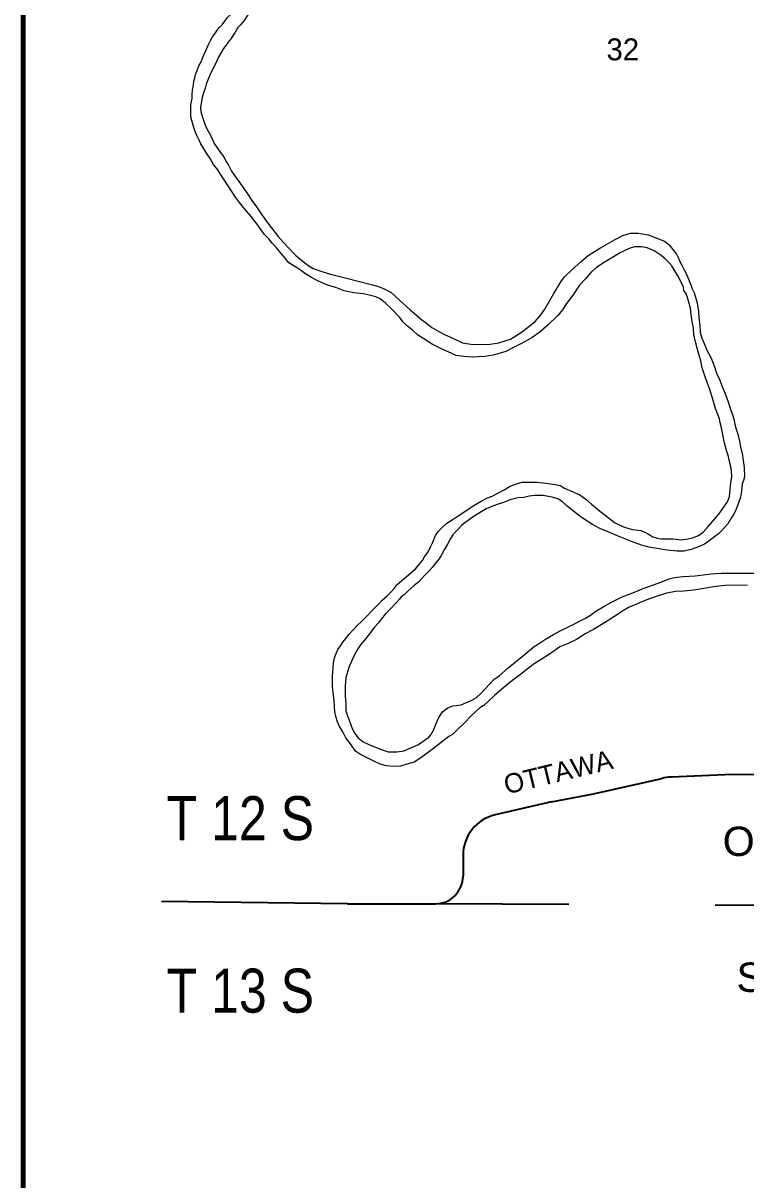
# Model space of a CAD drawing. Extents: x 216.56 to 220.49, y 46.02 to 49.94.
# Drawn here: x 216.563 to 217.057, y 47.048 to 47.84 of the extents above; entities that cross this region are included whole.
import ezdxf
from ezdxf.enums import TextEntityAlignment as Align

# ---------------------------------------------------------------- set-up
doc = ezdxf.new("R2010")
doc.units = 0
doc.header["$LTSCALE"] = 0.0075
doc.linetypes.add('DOT_DASHED', pattern=[7.7, 5, -1.2, 0.3, -1.2])
for name, color, linetype, lineweight in [('14', 7, 'Continuous', 35), ('2', 7, 'DOT_DASHED', 35), ('25', 7, 'Continuous', 25), ('48', 7, 'Continuous', 106)]:
    doc.layers.add(name, color=color, linetype=linetype, lineweight=lineweight)
for name, color, linetype in [('41', 7, 'Continuous'), ('45', 7, 'Continuous'), ('46', 7, 'Continuous'), ('49', 7, 'Continuous')]:
    doc.layers.add(name, color=color, linetype=linetype)

msp = doc.modelspace()

# ---------------------------------------------------------------- linework, layer by layer
at = {"layer": '14'}
for p, q in [((217.048106, 47.325758), (217.00625, 47.324053)), ((216.924432, 47.307197), (216.885795, 47.298295)), ((216.863826, 47.270644), (216.863826, 47.25625)), ((216.784848, 47.237311), (216.657576, 47.238826)), ((216.784848, 47.237311), (216.844886, 47.237311))]:
    msp.add_line(p, q, dxfattribs=at)
for points in [[(216.924432, 47.307197), (216.95303, 47.3125), (216.999811, 47.323106)], [(217.249811, 47.324242), (217.175189, 47.324811), (217.048106, 47.325758)]]:
    msp.add_lwpolyline(points, dxfattribs=at)
for centre, radius, start, end in [((217.007962, 47.286185), 0.037879, 92.72759, 102.56635), ((216.892235, 47.27055), 0.028409, 103.11261, 180), ((216.844886, 47.25625), 0.018939, 270, 0)]:
    msp.add_arc(centre, radius, start, end, dxfattribs=at)
at = {"layer": '2'}
msp.add_line((217.336174, 47.234848), (216.844886, 47.237311), dxfattribs=at)
at = {"layer": '25'}
for points in [[(216.685985, 47.817045), (216.688258, 47.82197), (216.689773, 47.825189), (216.691098, 47.827841), (216.692424, 47.830492), (216.693939, 47.832386), (216.695455, 47.83447), (216.69697, 47.836742), (216.699053, 47.838636), (216.700947, 47.841098), (216.702462, 47.843371), (216.704735, 47.845644), (216.707008, 47.847917), (216.709659, 47.850947)], [(216.719129, 47.849432), (216.717424, 47.84678), (216.716098, 47.844697), (216.714583, 47.842235), (216.712879, 47.840152), (216.711364, 47.838447), (216.709848, 47.836742), (216.708902, 47.835227), (216.707955, 47.833523), (216.706629, 47.831629), (216.705114, 47.829356), (216.702841, 47.826515), (216.701515, 47.824621), (216.7, 47.822348), (216.69678, 47.817045)], [(216.677652, 47.784091), (216.678409, 47.788258), (216.678598, 47.790909), (216.678788, 47.793939), (216.679356, 47.797348), (216.679735, 47.800189), (216.680303, 47.802462), (216.680871, 47.804735), (216.682008, 47.807386), (216.683144, 47.810606), (216.684659, 47.813447), (216.685985, 47.817045)], [(216.69678, 47.817045), (216.695265, 47.813636), (216.693561, 47.810227), (216.692235, 47.807576), (216.690909, 47.804735), (216.689394, 47.801515), (216.688068, 47.798106), (216.6875, 47.795265), (216.686364, 47.792045), (216.685417, 47.789015), (216.68428, 47.782386)], [(216.688826, 47.750189), (216.68447, 47.757197), (216.683333, 47.759659), (216.682008, 47.7625), (216.680492, 47.76572), (216.679356, 47.769129), (216.67822, 47.773106), (216.677652, 47.775758), (216.677652, 47.784091)], [(216.68428, 47.782386), (216.68447, 47.779356), (216.685606, 47.775379), (216.686932, 47.771402), (216.688258, 47.767992), (216.690152, 47.764773), (216.691856, 47.761364), (216.693561, 47.757576), (216.697727, 47.751515)], [(216.708144, 47.720644), (216.705114, 47.725379), (216.701326, 47.73125), (216.698485, 47.735417), (216.696023, 47.739394), (216.693182, 47.743182), (216.69072, 47.747159), (216.688826, 47.750189)], [(216.697727, 47.751515), (216.700189, 47.748295), (216.701515, 47.745455), (216.70322, 47.742992), (216.705492, 47.738636), (216.708712, 47.733902), (216.713447, 47.727462), (216.716856, 47.722348)], [(216.727841, 47.695455), (216.725758, 47.698485), (216.722159, 47.703409), (216.718939, 47.707576), (216.714583, 47.7125), (216.710985, 47.717045), (216.708144, 47.720644)], [(216.716856, 47.722348), (216.719318, 47.718371), (216.722538, 47.714205), (216.726136, 47.708712), (216.730871, 47.702083), (216.735038, 47.69678)], [(216.748674, 47.673295), (216.744697, 47.675947), (216.742045, 47.678977), (216.739394, 47.682197), (216.736364, 47.685795), (216.733333, 47.689394), (216.730871, 47.692235), (216.727841, 47.695455)], [(216.735038, 47.69678), (216.737311, 47.69375), (216.74072, 47.689962), (216.744508, 47.685985), (216.749242, 47.681061), (216.75322, 47.677652), (216.757576, 47.674242)], [(216.953788, 47.683523), (216.957955, 47.686174), (216.962689, 47.688826), (216.967424, 47.691477), (216.973106, 47.694508), (216.978409, 47.696023), (216.983712, 47.696023), (216.99053, 47.695076), (216.996402, 47.692803), (217.001705, 47.69072), (217.004735, 47.688258), (217.007386, 47.685038), (217.009848, 47.681818)], [(216.999432, 47.680871), (216.994508, 47.684091), (216.989773, 47.685985), (216.985985, 47.686742), (216.981061, 47.686742), (216.97803, 47.685795), (216.974432, 47.68428), (216.971212, 47.682765)], [(216.931061, 47.663447), (216.933523, 47.666477), (216.938068, 47.670833), (216.944886, 47.676894), (216.949432, 47.680871), (216.953788, 47.683523)], [(216.971212, 47.682765), (216.960985, 47.676515), (216.955114, 47.672727), (216.951136, 47.669129), (216.947538, 47.664962), (216.943561, 47.660606)], [(217.014962, 47.656818), (217.014583, 47.65928), (217.012689, 47.663447), (217.010795, 47.666856), (217.008712, 47.670455), (217.006629, 47.673674), (217.004924, 47.675947), (217.002083, 47.678598), (216.999432, 47.680871)], [(217.009848, 47.681818), (217.010985, 47.679545), (217.012121, 47.676705), (217.013636, 47.673864), (217.015152, 47.671023), (217.016477, 47.668561), (217.017992, 47.664583), (217.019697, 47.660795)], [(216.795644, 47.654545), (216.789015, 47.655303), (216.782386, 47.656629), (216.776705, 47.658902), (216.771023, 47.660606), (216.764394, 47.663447), (216.760038, 47.665909), (216.755303, 47.66875), (216.751705, 47.671402), (216.748674, 47.673295)], [(216.757576, 47.674242), (216.761364, 47.67197), (216.766477, 47.670076), (216.773106, 47.668182), (216.783144, 47.66553), (216.801894, 47.660795)], [(216.917045, 47.640341), (216.919697, 47.644129), (216.922538, 47.648864), (216.925947, 47.654924), (216.931061, 47.663447)], [(216.820644, 47.638447), (216.814583, 47.644697), (216.810795, 47.648295), (216.807197, 47.651136), (216.804167, 47.652652), (216.799621, 47.653788), (216.795644, 47.654545)], [(216.801894, 47.660795), (216.805871, 47.659659), (216.810417, 47.657765), (216.814583, 47.655492), (216.820455, 47.650379), (216.827652, 47.64375), (216.835417, 47.637121)], [(216.943561, 47.660606), (216.938826, 47.653788), (216.934659, 47.648106), (216.931818, 47.64375), (216.928598, 47.639773)], [(217.019886, 47.640341), (217.019318, 47.644886), (217.018371, 47.648864), (217.017424, 47.652083), (217.016477, 47.654545), (217.014962, 47.656818)], [(217.019697, 47.660795), (217.020455, 47.657955), (217.02197, 47.655303), (217.022917, 47.652273), (217.024053, 47.648485), (217.025, 47.642614)], [(216.85625, 47.613826), (216.849621, 47.616667), (216.842803, 47.620265), (216.836932, 47.623864), (216.832765, 47.626515), (216.829167, 47.629735), (216.825758, 47.632576), (216.822727, 47.635417), (216.820644, 47.638447)], [(216.928598, 47.639773), (216.92197, 47.633333), (216.916477, 47.628598), (216.910795, 47.624621), (216.903409, 47.620455), (216.897917, 47.617614), (216.892992, 47.615152), (216.888447, 47.613826), (216.88447, 47.612689), (216.881439, 47.612121)], [(216.896212, 47.623674), (216.9, 47.625947), (216.904545, 47.628788), (216.908712, 47.632197), (216.913068, 47.635795), (216.917045, 47.640341)], [(217.026515, 47.608712), (217.025189, 47.613447), (217.024053, 47.617424), (217.022917, 47.62178), (217.02178, 47.626894), (217.021402, 47.631061), (217.020455, 47.635795), (217.019886, 47.640341)], [(217.025, 47.642614), (217.025189, 47.638258), (217.025758, 47.633144), (217.026136, 47.62822), (217.027273, 47.624242), (217.028788, 47.620644), (217.030492, 47.616098), (217.033523, 47.610606)], [(216.835417, 47.637121), (216.838826, 47.634659), (216.842424, 47.631629), (216.847348, 47.628788), (216.851515, 47.626515), (216.857386, 47.624053), (216.863447, 47.621212)], [(216.863447, 47.621212), (216.866098, 47.620644), (216.870833, 47.620076), (216.882386, 47.620265), (216.888258, 47.621212), (216.896212, 47.623674)], [(216.881439, 47.612121), (216.878788, 47.611742), (216.870076, 47.611364), (216.864394, 47.611742), (216.859091, 47.6125), (216.85625, 47.613826)], [(217.035606, 47.579356), (217.033712, 47.585606), (217.032386, 47.589962), (217.031061, 47.593561), (217.029924, 47.596591), (217.028598, 47.600568), (217.027462, 47.603977), (217.026515, 47.608712)], [(217.033523, 47.610606), (217.034848, 47.607197), (217.035985, 47.603977), (217.037311, 47.600379), (217.039394, 47.595455), (217.040909, 47.591667), (217.042992, 47.586932), (217.045265, 47.580682)], [(217.044129, 47.547538), (217.042614, 47.552462), (217.041667, 47.557008), (217.040909, 47.561932), (217.039773, 47.566477), (217.039205, 47.569129), (217.038068, 47.572159), (217.036553, 47.576136), (217.035606, 47.579356)], [(217.045265, 47.580682), (217.046402, 47.577083), (217.047727, 47.573106), (217.049053, 47.569129), (217.049811, 47.56553), (217.050758, 47.562121), (217.051894, 47.558523), (217.05303, 47.553788), (217.053598, 47.549811)], [(217.046023, 47.515909), (217.04697, 47.525568), (217.047727, 47.529545), (217.047538, 47.533523), (217.04678, 47.5375), (217.045833, 47.540909), (217.045455, 47.543371), (217.044129, 47.547538)], [(217.053598, 47.549811), (217.054735, 47.545644), (217.055492, 47.54053), (217.056061, 47.535795), (217.05625, 47.529545), (217.055682, 47.526894), (217.054735, 47.524621), (217.054356, 47.519697)], [(216.860417, 47.502652), (216.871212, 47.509848), (216.876136, 47.512689), (216.880492, 47.515152), (216.883712, 47.516288), (216.888068, 47.518561), (216.891856, 47.520644), (216.896023, 47.523106)], [(216.896023, 47.523106), (216.901705, 47.525189), (216.904356, 47.525758), (216.914205, 47.525758), (216.920455, 47.525189), (216.927083, 47.524242), (216.930303, 47.523485), (216.933333, 47.52178)], [(216.933333, 47.52178), (216.938447, 47.519318), (216.94375, 47.517045), (216.947727, 47.514205), (216.951705, 47.510795), (216.957197, 47.50625), (216.961932, 47.502462)], [(217.054356, 47.519697), (217.053598, 47.51553), (217.052273, 47.511553), (217.050758, 47.507386), (217.049053, 47.503977), (217.04678, 47.500379), (217.044886, 47.497348), (217.042992, 47.495076), (217.040341, 47.492235), (217.038636, 47.49053), (217.035985, 47.488636), (217.032008, 47.485417)], [(216.896023, 47.513636), (216.890909, 47.511742), (216.887121, 47.510606), (216.883523, 47.509091), (216.879735, 47.507576), (216.876326, 47.505492), (216.870076, 47.501515)], [(216.918561, 47.516667), (216.912879, 47.516667), (216.909091, 47.516098), (216.905303, 47.515341), (216.901515, 47.514962), (216.896023, 47.513636)], [(216.957386, 47.494129), (216.952462, 47.49678), (216.94678, 47.500568), (216.942992, 47.50303), (216.938258, 47.506818), (216.935038, 47.50947), (216.931818, 47.512311), (216.928598, 47.514394), (216.924811, 47.51553), (216.918561, 47.516667)], [(217.007576, 47.487121), (217.013068, 47.486364), (217.017803, 47.487121), (217.020833, 47.487689), (217.024811, 47.489205), (217.02803, 47.491477), (217.031439, 47.495455), (217.034659, 47.499053), (217.0375, 47.502273), (217.039394, 47.504735), (217.041477, 47.507765), (217.043561, 47.510795), (217.044886, 47.512879), (217.046023, 47.515909)], [(216.843182, 47.484659), (216.844886, 47.489205), (216.84678, 47.492045), (216.849432, 47.494886), (216.852652, 47.497727), (216.856439, 47.5), (216.860417, 47.502652)], [(216.870076, 47.501515), (216.867424, 47.499621), (216.865152, 47.497917), (216.863068, 47.496402), (216.860606, 47.493939), (216.858902, 47.492045), (216.856818, 47.489773), (216.855303, 47.487311), (216.85322, 47.483333)], [(216.961932, 47.502462), (216.967424, 47.498295), (216.973485, 47.495265), (216.979545, 47.493371), (216.985417, 47.492614), (216.988068, 47.491667), (216.99072, 47.490152)], [(216.990909, 47.48125), (216.985985, 47.482765), (216.978977, 47.485227), (216.971023, 47.488447), (216.964773, 47.491098), (216.957386, 47.494129)], [(216.99072, 47.490152), (216.99375, 47.488447), (216.996591, 47.4875), (216.999432, 47.487121), (217.007576, 47.487121)], [(216.81875, 47.455682), (216.827841, 47.463447), (216.83125, 47.466477), (216.833712, 47.469508), (216.835985, 47.472159), (216.8375, 47.474621), (216.839962, 47.47822), (216.841667, 47.481629), (216.843182, 47.484659)], [(216.85322, 47.483333), (216.850947, 47.479545), (216.848864, 47.475568), (216.847159, 47.473106), (216.845076, 47.470265), (216.842803, 47.467424), (216.84053, 47.465152), (216.837689, 47.462121), (216.833333, 47.457386)], [(217.032008, 47.485417), (217.028977, 47.483333), (217.025947, 47.482008), (217.023106, 47.480871), (217.019886, 47.479735), (217.015152, 47.478598), (217.010227, 47.478598), (217.003409, 47.479356), (216.997917, 47.480114), (216.990909, 47.48125)], [(216.833333, 47.457386), (216.830682, 47.455303), (216.828409, 47.45322), (216.825947, 47.451136), (216.823485, 47.448674), (216.821591, 47.447348), (216.820265, 47.445833), (216.818371, 47.443371), (216.813826, 47.438636)], [(216.947538, 47.432765), (216.950947, 47.434848), (216.954735, 47.4375), (216.960795, 47.441098), (216.966288, 47.444129), (216.972727, 47.447348), (216.979924, 47.450189), (216.987121, 47.45303), (216.997348, 47.456629), (217.004735, 47.459659)], [(217.004735, 47.459659), (217.008523, 47.460606), (217.014394, 47.461174), (217.022538, 47.461742), (217.033523, 47.463068), (217.04072, 47.463447), (217.064773, 47.463447)], [(216.797538, 47.433712), (216.801894, 47.438258), (216.805871, 47.442424), (216.808523, 47.445076), (216.812121, 47.448295), (216.814583, 47.450758), (216.816667, 47.45303), (216.81875, 47.455682)], [(217.00947, 47.450947), (217.00303, 47.449811), (216.995265, 47.447348), (216.988826, 47.445076), (216.982955, 47.442614), (216.977083, 47.439962), (216.973485, 47.437879), (216.969508, 47.435227)], [(217.058333, 47.455303), (217.043182, 47.455114), (217.036553, 47.454356), (217.028598, 47.45303), (217.021591, 47.451894), (217.014773, 47.451136), (217.00947, 47.450947)], [(216.785985, 47.42178), (216.788826, 47.425), (216.791667, 47.42803), (216.794129, 47.430303), (216.797538, 47.433712)], [(216.813826, 47.438636), (216.810606, 47.435417), (216.808144, 47.432197), (216.805871, 47.429545), (216.80322, 47.426515), (216.798864, 47.420833)], [(216.9125, 47.413447), (216.915341, 47.415152), (216.920265, 47.418371), (216.925758, 47.421591), (216.930303, 47.424053), (216.935606, 47.426515), (216.947538, 47.432765)], [(216.969508, 47.435227), (216.962311, 47.430682), (216.95303, 47.425), (216.94697, 47.42178), (216.941856, 47.418371), (216.935795, 47.41553), (216.930114, 47.413068)], [(216.774432, 47.392992), (216.775189, 47.402083), (216.775947, 47.405682), (216.777083, 47.408523), (216.77822, 47.411364), (216.779924, 47.413826), (216.781818, 47.416667), (216.783712, 47.418939), (216.785985, 47.42178)], [(216.798864, 47.420833), (216.796402, 47.417614), (216.79375, 47.414583), (216.791856, 47.411742), (216.789962, 47.408523), (216.788068, 47.404167), (216.785795, 47.399053), (216.783712, 47.392045)], [(216.881818, 47.3875), (216.884848, 47.39072), (216.888636, 47.393371), (216.894508, 47.398485), (216.899621, 47.402841), (216.905492, 47.407386), (216.9125, 47.413447)], [(216.930114, 47.413068), (216.922917, 47.408144), (216.917235, 47.404545), (216.9125, 47.401515), (216.907576, 47.397917), (216.90303, 47.394318), (216.899621, 47.391667), (216.895833, 47.388826)], [(216.779356, 47.358523), (216.77803, 47.361932), (216.776894, 47.36553), (216.776136, 47.36875), (216.775947, 47.372348), (216.775758, 47.376326), (216.775189, 47.379924), (216.774621, 47.386174), (216.774432, 47.392992)], [(216.783712, 47.392045), (216.783144, 47.386553), (216.783144, 47.379924), (216.783523, 47.373864), (216.783712, 47.369318), (216.784848, 47.365909), (216.786742, 47.360417)], [(216.856818, 47.372727), (216.85928, 47.373106), (216.8625, 47.373485), (216.866288, 47.375), (216.868939, 47.376136), (216.872727, 47.37822), (216.876515, 47.381629), (216.881818, 47.3875)], [(216.895833, 47.388826), (216.890341, 47.384091), (216.885417, 47.379924), (216.88125, 47.375947), (216.87803, 47.373106), (216.875189, 47.371402)], [(216.840341, 47.351326), (216.841856, 47.35303), (216.843561, 47.356061), (216.845455, 47.360606), (216.847348, 47.364773), (216.849811, 47.368561), (216.853409, 47.371402), (216.856818, 47.372727)], [(216.875189, 47.371402), (216.869508, 47.366098), (216.864773, 47.361174), (216.859848, 47.356439), (216.856629, 47.35322), (216.854167, 47.351894)], [(216.799621, 47.336553), (216.79375, 47.339394), (216.790341, 47.341856), (216.786742, 47.34678), (216.783712, 47.350947), (216.781629, 47.354924), (216.779356, 47.358523)], [(216.786742, 47.360417), (216.787879, 47.357197), (216.789773, 47.353788), (216.792045, 47.350947), (216.795455, 47.348106), (216.799432, 47.346212), (216.804356, 47.344318), (216.80928, 47.342424)], [(216.854167, 47.351894), (216.842614, 47.342992), (216.834848, 47.337311), (216.830303, 47.33428), (216.825379, 47.332765), (216.821023, 47.331439), (216.816288, 47.33125), (216.811364, 47.331818), (216.807197, 47.332955), (216.80322, 47.334659), (216.799621, 47.336553)], [(216.80928, 47.342424), (216.8125, 47.341288), (216.818561, 47.341288), (216.823485, 47.342045), (216.82803, 47.343939), (216.833333, 47.346402), (216.840341, 47.351326)]]:
    msp.add_lwpolyline(points, dxfattribs=at)
at = {"layer": '48'}
msp.add_lwpolyline([(216.562879, 46.060417), (216.562879, 49.942992), (220.445455, 49.942992), (220.445455, 46.060417)], close=True, dxfattribs=at)

# ---------------------------------------------------------------- texts
at = {"layer": '41', "width": 1.05}
for s, p in [('OTTAWA', (217.101705, 47.270076)), ('SALINE', (217.101042, 47.177083))]:
    msp.add_text(s, height=0.02008, dxfattribs=at).set_placement(p, align=Align.CENTER)
at = {"layer": '45'}
msp.add_text('32', height=0.01496, dxfattribs=at).set_placement((216.973106, 47.814394), align=Align.CENTER)
at = {"layer": '46', "width": 0.85}
for s, p in [('T 12 S', (216.711458, 47.280871)), ('T 13 S', (216.711458, 47.162879))]:
    msp.add_text(s, height=0.03011, dxfattribs=at).set_placement(p, align=Align.CENTER)
at = {"layer": '49'}
msp.add_text('OTTAWA', height=0.01326, rotation=13.601, dxfattribs=at).set_placement((216.930449, 47.32104), align=Align.CENTER)

doc.saveas('drawing.dxf')
